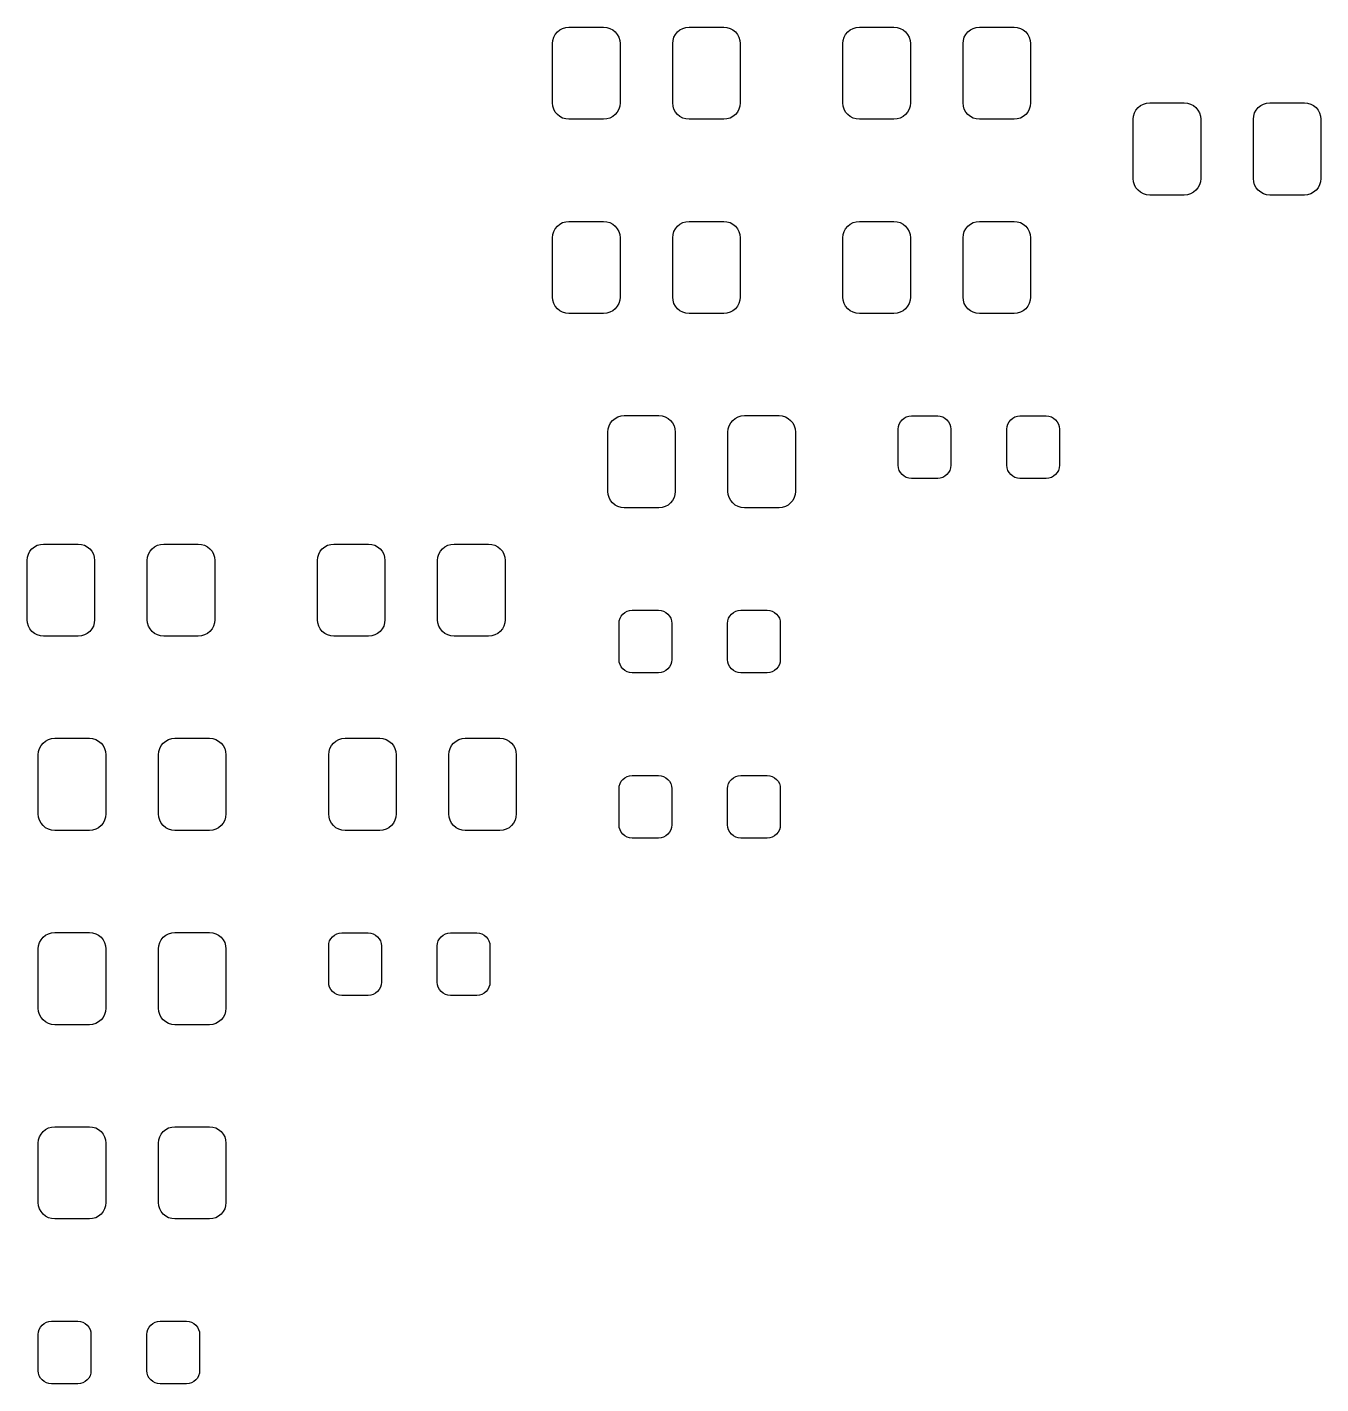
# Model space of a CAD drawing. Extents: x 30 to 486, y -172 to -28.
# Drawn here: x 466.81 to 486.46, y -123.91 to -103.3 of the extents above; entities that cross this region are included whole.
import ezdxf

# ---------------------------------------------------------------- set-up
doc = ezdxf.new("R2010")
doc.units = 0
doc.layers.add('BLACK', color=7, linetype='CONTINUOUS')

msp = doc.modelspace()

# ---------------------------------------------------------------- linework, layer by layer
at = {"layer": 'BLACK', "linetype": 'CONTINUOUS'}
for p, q in [((474.812, -103.454), (474.835, -103.411)), ((474.835, -103.411), (474.866, -103.373)), ((474.866, -103.373), (474.904, -103.342)), ((474.904, -103.342), (474.947, -103.319)), ((474.947, -103.319), (474.994, -103.305)), ((474.994, -103.305), (475.043, -103.3)), ((475.043, -103.3), (475.568, -103.3)), ((475.568, -103.3), (475.617, -103.305)), ((475.617, -103.305), (475.664, -103.319)), ((475.664, -103.319), (475.707, -103.342)), ((475.707, -103.342), (475.745, -103.373)), ((475.745, -103.373), (475.776, -103.411)), ((475.776, -103.411), (475.799, -103.454)), ((476.637, -103.454), (476.66, -103.411)), ((476.66, -103.411), (476.691, -103.373)), ((476.691, -103.373), (476.729, -103.342)), ((476.729, -103.342), (476.772, -103.319)), ((476.772, -103.319), (476.819, -103.305)), ((476.819, -103.305), (476.868, -103.3)), ((476.868, -103.3), (477.393, -103.3)), ((477.393, -103.3), (477.442, -103.305)), ((477.442, -103.305), (477.489, -103.319)), ((477.489, -103.319), (477.532, -103.342)), ((477.532, -103.342), (477.57, -103.373)), ((477.57, -103.373), (477.601, -103.411)), ((477.601, -103.411), (477.624, -103.454)), ((479.222, -103.454), (479.245, -103.411)), ((479.245, -103.411), (479.276, -103.373)), ((479.276, -103.373), (479.314, -103.342)), ((479.314, -103.342), (479.357, -103.319)), ((479.357, -103.319), (479.404, -103.305)), ((479.404, -103.305), (479.453, -103.3)), ((479.453, -103.3), (479.978, -103.3)), ((479.978, -103.3), (480.027, -103.305)), ((480.027, -103.305), (480.074, -103.319)), ((480.074, -103.319), (480.117, -103.342)), ((480.117, -103.342), (480.155, -103.373)), ((480.155, -103.373), (480.186, -103.411)), ((480.186, -103.411), (480.209, -103.454)), ((481.047, -103.454), (481.07, -103.411)), ((481.07, -103.411), (481.101, -103.373)), ((481.101, -103.373), (481.139, -103.342)), ((481.139, -103.342), (481.182, -103.319)), ((481.182, -103.319), (481.229, -103.305)), ((481.229, -103.305), (481.278, -103.3)), ((481.278, -103.3), (481.803, -103.3)), ((481.803, -103.3), (481.852, -103.305)), ((481.852, -103.305), (481.899, -103.319)), ((481.899, -103.319), (481.942, -103.342)), ((481.942, -103.342), (481.98, -103.373)), ((481.98, -103.373), (482.011, -103.411)), ((482.011, -103.411), (482.034, -103.454)), ((474.793, -103.55), (474.798, -103.501)), ((474.793, -104.45), (474.793, -103.55)), ((474.798, -103.501), (474.812, -103.454)), ((475.799, -103.454), (475.813, -103.501)), ((475.813, -103.501), (475.818, -103.55)), ((475.818, -103.55), (475.818, -104.45)), ((476.618, -103.55), (476.623, -103.501)), ((476.618, -104.45), (476.618, -103.55)), ((476.623, -103.501), (476.637, -103.454)), ((477.624, -103.454), (477.638, -103.501)), ((477.638, -103.501), (477.643, -103.55)), ((477.643, -103.55), (477.643, -104.45)), ((479.203, -103.55), (479.208, -103.501)), ((479.203, -104.45), (479.203, -103.55)), ((479.208, -103.501), (479.222, -103.454)), ((480.209, -103.454), (480.223, -103.501)), ((480.223, -103.501), (480.228, -103.55)), ((480.228, -103.55), (480.228, -104.45)), ((481.028, -103.55), (481.033, -103.501)), ((481.028, -104.45), (481.028, -103.55)), ((481.033, -103.501), (481.047, -103.454)), ((482.034, -103.454), (482.048, -103.501)), ((482.048, -103.501), (482.053, -103.55)), ((482.053, -103.55), (482.053, -104.45)), ((474.798, -104.499), (474.793, -104.45)), ((475.818, -104.45), (475.813, -104.499)), ((476.623, -104.499), (476.618, -104.45)), ((477.643, -104.45), (477.638, -104.499)), ((479.208, -104.499), (479.203, -104.45)), ((480.228, -104.45), (480.223, -104.499)), ((481.033, -104.499), (481.028, -104.45)), ((482.053, -104.45), (482.048, -104.499)), ((483.767, -104.469), (483.814, -104.455)), ((483.814, -104.455), (483.863, -104.45)), ((483.863, -104.45), (484.388, -104.45)), ((484.388, -104.45), (484.437, -104.455)), ((484.437, -104.455), (484.484, -104.469)), ((485.592, -104.469), (485.639, -104.455)), ((485.639, -104.455), (485.688, -104.45)), ((485.688, -104.45), (486.213, -104.45)), ((486.213, -104.45), (486.262, -104.455)), ((486.262, -104.455), (486.309, -104.469)), ((474.812, -104.546), (474.798, -104.499)), ((474.835, -104.589), (474.812, -104.546)), ((474.866, -104.627), (474.835, -104.589)), ((474.904, -104.658), (474.866, -104.627)), ((474.947, -104.681), (474.904, -104.658)), ((475.707, -104.658), (475.664, -104.681)), ((475.745, -104.627), (475.707, -104.658)), ((475.776, -104.589), (475.745, -104.627)), ((475.799, -104.546), (475.776, -104.589)), ((475.813, -104.499), (475.799, -104.546)), ((476.637, -104.546), (476.623, -104.499)), ((476.66, -104.589), (476.637, -104.546)), ((476.691, -104.627), (476.66, -104.589)), ((476.729, -104.658), (476.691, -104.627)), ((476.772, -104.681), (476.729, -104.658)), ((477.532, -104.658), (477.489, -104.681)), ((477.57, -104.627), (477.532, -104.658)), ((477.601, -104.589), (477.57, -104.627)), ((477.624, -104.546), (477.601, -104.589)), ((477.638, -104.499), (477.624, -104.546)), ((479.222, -104.546), (479.208, -104.499)), ((479.245, -104.589), (479.222, -104.546)), ((479.276, -104.627), (479.245, -104.589)), ((479.314, -104.658), (479.276, -104.627)), ((479.357, -104.681), (479.314, -104.658)), ((480.117, -104.658), (480.074, -104.681)), ((480.155, -104.627), (480.117, -104.658)), ((480.186, -104.589), (480.155, -104.627)), ((480.209, -104.546), (480.186, -104.589)), ((480.223, -104.499), (480.209, -104.546)), ((481.047, -104.546), (481.033, -104.499)), ((481.07, -104.589), (481.047, -104.546)), ((481.101, -104.627), (481.07, -104.589)), ((481.139, -104.658), (481.101, -104.627)), ((481.182, -104.681), (481.139, -104.658)), ((481.942, -104.658), (481.899, -104.681)), ((481.98, -104.627), (481.942, -104.658)), ((482.011, -104.589), (481.98, -104.627)), ((482.034, -104.546), (482.011, -104.589)), ((482.048, -104.499), (482.034, -104.546)), ((483.613, -104.7), (483.618, -104.651)), ((483.618, -104.651), (483.632, -104.604)), ((483.632, -104.604), (483.655, -104.561)), ((483.655, -104.561), (483.686, -104.523)), ((483.686, -104.523), (483.724, -104.492)), ((483.724, -104.492), (483.767, -104.469)), ((484.484, -104.469), (484.527, -104.492)), ((484.527, -104.492), (484.565, -104.523)), ((484.565, -104.523), (484.596, -104.561)), ((484.596, -104.561), (484.619, -104.604)), ((484.619, -104.604), (484.633, -104.651)), ((484.633, -104.651), (484.638, -104.7)), ((485.438, -104.7), (485.443, -104.651)), ((485.443, -104.651), (485.457, -104.604)), ((485.457, -104.604), (485.48, -104.561)), ((485.48, -104.561), (485.511, -104.523)), ((485.511, -104.523), (485.549, -104.492)), ((485.549, -104.492), (485.592, -104.469)), ((486.309, -104.469), (486.352, -104.492)), ((486.352, -104.492), (486.39, -104.523)), ((486.39, -104.523), (486.421, -104.561)), ((486.421, -104.561), (486.444, -104.604)), ((486.444, -104.604), (486.458, -104.651)), ((486.458, -104.651), (486.463, -104.7)), ((474.994, -104.695), (474.947, -104.681)), ((475.043, -104.7), (474.994, -104.695)), ((475.568, -104.7), (475.043, -104.7)), ((475.617, -104.695), (475.568, -104.7)), ((475.664, -104.681), (475.617, -104.695)), ((476.819, -104.695), (476.772, -104.681)), ((476.868, -104.7), (476.819, -104.695)), ((477.393, -104.7), (476.868, -104.7)), ((477.442, -104.695), (477.393, -104.7)), ((477.489, -104.681), (477.442, -104.695)), ((479.404, -104.695), (479.357, -104.681)), ((479.453, -104.7), (479.404, -104.695)), ((479.978, -104.7), (479.453, -104.7)), ((480.027, -104.695), (479.978, -104.7)), ((480.074, -104.681), (480.027, -104.695)), ((481.229, -104.695), (481.182, -104.681)), ((481.278, -104.7), (481.229, -104.695)), ((481.803, -104.7), (481.278, -104.7)), ((481.852, -104.695), (481.803, -104.7)), ((481.899, -104.681), (481.852, -104.695)), ((483.613, -105.6), (483.613, -104.7)), ((484.638, -104.7), (484.638, -105.6)), ((485.438, -105.6), (485.438, -104.7)), ((486.463, -104.7), (486.463, -105.6)), ((483.618, -105.649), (483.613, -105.6)), ((483.632, -105.696), (483.618, -105.649)), ((483.655, -105.739), (483.632, -105.696)), ((484.619, -105.696), (484.596, -105.739)), ((484.633, -105.649), (484.619, -105.696)), ((484.638, -105.6), (484.633, -105.649)), ((485.443, -105.649), (485.438, -105.6)), ((485.457, -105.696), (485.443, -105.649)), ((485.48, -105.739), (485.457, -105.696)), ((486.444, -105.696), (486.421, -105.739)), ((486.458, -105.649), (486.444, -105.696)), ((486.463, -105.6), (486.458, -105.649)), ((483.686, -105.777), (483.655, -105.739)), ((483.724, -105.808), (483.686, -105.777)), ((483.767, -105.831), (483.724, -105.808)), ((483.814, -105.845), (483.767, -105.831)), ((483.863, -105.85), (483.814, -105.845)), ((484.388, -105.85), (483.863, -105.85)), ((484.437, -105.845), (484.388, -105.85)), ((484.484, -105.831), (484.437, -105.845)), ((484.527, -105.808), (484.484, -105.831)), ((484.565, -105.777), (484.527, -105.808)), ((484.596, -105.739), (484.565, -105.777)), ((485.511, -105.777), (485.48, -105.739)), ((485.549, -105.808), (485.511, -105.777)), ((485.592, -105.831), (485.549, -105.808)), ((485.639, -105.845), (485.592, -105.831)), ((485.688, -105.85), (485.639, -105.845)), ((486.213, -105.85), (485.688, -105.85)), ((486.262, -105.845), (486.213, -105.85)), ((486.309, -105.831), (486.262, -105.845)), ((486.352, -105.808), (486.309, -105.831)), ((486.39, -105.777), (486.352, -105.808)), ((486.421, -105.739), (486.39, -105.777)), ((474.866, -106.323), (474.904, -106.292)), ((474.904, -106.292), (474.947, -106.269)), ((474.947, -106.269), (474.994, -106.255)), ((474.994, -106.255), (475.043, -106.25)), ((475.043, -106.25), (475.568, -106.25)), ((475.568, -106.25), (475.617, -106.255)), ((475.617, -106.255), (475.664, -106.269)), ((475.664, -106.269), (475.707, -106.292)), ((475.707, -106.292), (475.745, -106.323)), ((476.691, -106.323), (476.729, -106.292)), ((476.729, -106.292), (476.772, -106.269)), ((476.772, -106.269), (476.819, -106.255)), ((476.819, -106.255), (476.868, -106.25)), ((476.868, -106.25), (477.393, -106.25)), ((477.393, -106.25), (477.442, -106.255)), ((477.442, -106.255), (477.489, -106.269)), ((477.489, -106.269), (477.532, -106.292)), ((477.532, -106.292), (477.57, -106.323)), ((479.276, -106.323), (479.314, -106.292)), ((479.314, -106.292), (479.357, -106.269)), ((479.357, -106.269), (479.404, -106.255)), ((479.404, -106.255), (479.453, -106.25)), ((479.453, -106.25), (479.978, -106.25)), ((479.978, -106.25), (480.027, -106.255)), ((480.027, -106.255), (480.074, -106.269)), ((480.074, -106.269), (480.117, -106.292)), ((480.117, -106.292), (480.155, -106.323)), ((481.101, -106.323), (481.139, -106.292)), ((481.139, -106.292), (481.182, -106.269)), ((481.182, -106.269), (481.229, -106.255)), ((481.229, -106.255), (481.278, -106.25)), ((481.278, -106.25), (481.803, -106.25)), ((481.803, -106.25), (481.852, -106.255)), ((481.852, -106.255), (481.899, -106.269)), ((481.899, -106.269), (481.942, -106.292)), ((481.942, -106.292), (481.98, -106.323)), ((474.793, -106.5), (474.798, -106.451)), ((474.793, -107.4), (474.793, -106.5)), ((474.798, -106.451), (474.812, -106.404)), ((474.812, -106.404), (474.835, -106.361)), ((474.835, -106.361), (474.866, -106.323)), ((475.745, -106.323), (475.776, -106.361)), ((475.776, -106.361), (475.799, -106.404)), ((475.799, -106.404), (475.813, -106.451)), ((475.813, -106.451), (475.818, -106.5)), ((475.818, -106.5), (475.818, -107.4)), ((476.618, -106.5), (476.623, -106.451)), ((476.618, -107.4), (476.618, -106.5)), ((476.623, -106.451), (476.637, -106.404)), ((476.637, -106.404), (476.66, -106.361)), ((476.66, -106.361), (476.691, -106.323)), ((477.57, -106.323), (477.601, -106.361)), ((477.601, -106.361), (477.624, -106.404)), ((477.624, -106.404), (477.638, -106.451)), ((477.638, -106.451), (477.643, -106.5)), ((477.643, -106.5), (477.643, -107.4)), ((479.203, -106.5), (479.208, -106.451)), ((479.203, -107.4), (479.203, -106.5)), ((479.208, -106.451), (479.222, -106.404)), ((479.222, -106.404), (479.245, -106.361)), ((479.245, -106.361), (479.276, -106.323)), ((480.155, -106.323), (480.186, -106.361)), ((480.186, -106.361), (480.209, -106.404)), ((480.209, -106.404), (480.223, -106.451)), ((480.223, -106.451), (480.228, -106.5)), ((480.228, -106.5), (480.228, -107.4)), ((481.028, -106.5), (481.033, -106.451)), ((481.028, -107.4), (481.028, -106.5)), ((481.033, -106.451), (481.047, -106.404)), ((481.047, -106.404), (481.07, -106.361)), ((481.07, -106.361), (481.101, -106.323)), ((481.98, -106.323), (482.011, -106.361)), ((482.011, -106.361), (482.034, -106.404)), ((482.034, -106.404), (482.048, -106.451)), ((482.048, -106.451), (482.053, -106.5)), ((482.053, -106.5), (482.053, -107.4)), ((474.798, -107.449), (474.793, -107.4)), ((474.812, -107.496), (474.798, -107.449)), ((474.835, -107.539), (474.812, -107.496)), ((474.866, -107.577), (474.835, -107.539)), ((475.776, -107.539), (475.745, -107.577)), ((475.799, -107.496), (475.776, -107.539)), ((475.813, -107.449), (475.799, -107.496)), ((475.818, -107.4), (475.813, -107.449)), ((476.623, -107.449), (476.618, -107.4)), ((476.637, -107.496), (476.623, -107.449)), ((476.66, -107.539), (476.637, -107.496)), ((476.691, -107.577), (476.66, -107.539)), ((477.601, -107.539), (477.57, -107.577)), ((477.624, -107.496), (477.601, -107.539)), ((477.638, -107.449), (477.624, -107.496)), ((477.643, -107.4), (477.638, -107.449)), ((479.208, -107.449), (479.203, -107.4)), ((479.222, -107.496), (479.208, -107.449)), ((479.245, -107.539), (479.222, -107.496)), ((479.276, -107.577), (479.245, -107.539)), ((480.186, -107.539), (480.155, -107.577)), ((480.209, -107.496), (480.186, -107.539)), ((480.223, -107.449), (480.209, -107.496)), ((480.228, -107.4), (480.223, -107.449)), ((481.033, -107.449), (481.028, -107.4)), ((481.047, -107.496), (481.033, -107.449)), ((481.07, -107.539), (481.047, -107.496)), ((481.101, -107.577), (481.07, -107.539)), ((482.011, -107.539), (481.98, -107.577)), ((482.034, -107.496), (482.011, -107.539)), ((482.048, -107.449), (482.034, -107.496)), ((482.053, -107.4), (482.048, -107.449)), ((474.904, -107.608), (474.866, -107.577)), ((474.947, -107.631), (474.904, -107.608)), ((474.994, -107.645), (474.947, -107.631)), ((475.043, -107.65), (474.994, -107.645)), ((475.568, -107.65), (475.043, -107.65)), ((475.617, -107.645), (475.568, -107.65)), ((475.664, -107.631), (475.617, -107.645)), ((475.707, -107.608), (475.664, -107.631)), ((475.745, -107.577), (475.707, -107.608)), ((476.729, -107.608), (476.691, -107.577)), ((476.772, -107.631), (476.729, -107.608)), ((476.819, -107.645), (476.772, -107.631)), ((476.868, -107.65), (476.819, -107.645)), ((477.393, -107.65), (476.868, -107.65)), ((477.442, -107.645), (477.393, -107.65)), ((477.489, -107.631), (477.442, -107.645)), ((477.532, -107.608), (477.489, -107.631)), ((477.57, -107.577), (477.532, -107.608)), ((479.314, -107.608), (479.276, -107.577)), ((479.357, -107.631), (479.314, -107.608)), ((479.404, -107.645), (479.357, -107.631)), ((479.453, -107.65), (479.404, -107.645)), ((479.978, -107.65), (479.453, -107.65)), ((480.027, -107.645), (479.978, -107.65)), ((480.074, -107.631), (480.027, -107.645)), ((480.117, -107.608), (480.074, -107.631)), ((480.155, -107.577), (480.117, -107.608)), ((481.139, -107.608), (481.101, -107.577)), ((481.182, -107.631), (481.139, -107.608)), ((481.229, -107.645), (481.182, -107.631)), ((481.278, -107.65), (481.229, -107.645)), ((481.803, -107.65), (481.278, -107.65)), ((481.852, -107.645), (481.803, -107.65)), ((481.899, -107.631), (481.852, -107.645)), ((481.942, -107.608), (481.899, -107.631)), ((481.98, -107.577), (481.942, -107.608)), ((475.787, -109.219), (475.834, -109.205)), ((475.834, -109.205), (475.883, -109.2)), ((475.883, -109.2), (476.408, -109.2)), ((476.408, -109.2), (476.457, -109.205)), ((476.457, -109.205), (476.504, -109.219)), ((477.612, -109.219), (477.659, -109.205)), ((477.659, -109.205), (477.708, -109.2)), ((477.708, -109.2), (478.233, -109.2)), ((478.233, -109.2), (478.282, -109.205)), ((478.282, -109.205), (478.329, -109.219)), ((480.204, -109.209), (480.243, -109.205)), ((480.243, -109.205), (480.643, -109.205)), ((480.643, -109.205), (480.682, -109.209)), ((481.854, -109.209), (481.893, -109.205)), ((481.893, -109.205), (482.293, -109.205)), ((482.293, -109.205), (482.332, -109.209)), ((475.633, -109.45), (475.638, -109.401)), ((475.638, -109.401), (475.652, -109.354)), ((475.652, -109.354), (475.675, -109.311)), ((475.675, -109.311), (475.706, -109.273)), ((475.706, -109.273), (475.744, -109.242)), ((475.744, -109.242), (475.787, -109.219)), ((476.504, -109.219), (476.547, -109.242)), ((476.547, -109.242), (476.585, -109.273)), ((476.585, -109.273), (476.616, -109.311)), ((476.616, -109.311), (476.639, -109.354)), ((476.639, -109.354), (476.653, -109.401)), ((476.653, -109.401), (476.658, -109.45)), ((477.458, -109.45), (477.463, -109.401)), ((477.463, -109.401), (477.477, -109.354)), ((477.477, -109.354), (477.5, -109.311)), ((477.5, -109.311), (477.531, -109.273)), ((477.531, -109.273), (477.569, -109.242)), ((477.569, -109.242), (477.612, -109.219)), ((478.329, -109.219), (478.372, -109.242)), ((478.372, -109.242), (478.41, -109.273)), ((478.41, -109.273), (478.441, -109.311)), ((478.441, -109.311), (478.464, -109.354)), ((478.464, -109.354), (478.478, -109.401)), ((478.478, -109.401), (478.483, -109.45)), ((480.043, -109.405), (480.047, -109.366)), ((480.043, -109.955), (480.043, -109.405)), ((480.047, -109.366), (480.058, -109.328)), ((480.058, -109.328), (480.077, -109.294)), ((480.077, -109.294), (480.102, -109.264)), ((480.102, -109.264), (480.132, -109.239)), ((480.132, -109.239), (480.166, -109.22)), ((480.166, -109.22), (480.204, -109.209)), ((480.682, -109.209), (480.72, -109.22)), ((480.72, -109.22), (480.754, -109.239)), ((480.754, -109.239), (480.784, -109.264)), ((480.784, -109.264), (480.809, -109.294)), ((480.809, -109.294), (480.828, -109.328)), ((480.828, -109.328), (480.839, -109.366)), ((480.839, -109.366), (480.843, -109.405)), ((480.843, -109.405), (480.843, -109.955)), ((481.693, -109.405), (481.697, -109.366)), ((481.693, -109.955), (481.693, -109.405)), ((481.697, -109.366), (481.708, -109.328)), ((481.708, -109.328), (481.727, -109.294)), ((481.727, -109.294), (481.752, -109.264)), ((481.752, -109.264), (481.782, -109.239)), ((481.782, -109.239), (481.816, -109.22)), ((481.816, -109.22), (481.854, -109.209)), ((482.332, -109.209), (482.37, -109.22)), ((482.37, -109.22), (482.404, -109.239)), ((482.404, -109.239), (482.434, -109.264)), ((482.434, -109.264), (482.459, -109.294)), ((482.459, -109.294), (482.478, -109.328)), ((482.478, -109.328), (482.489, -109.366)), ((482.489, -109.366), (482.493, -109.405)), ((482.493, -109.405), (482.493, -109.955)), ((475.633, -110.35), (475.633, -109.45)), ((476.658, -109.45), (476.658, -110.35)), ((477.458, -110.35), (477.458, -109.45)), ((478.483, -109.45), (478.483, -110.35)), ((480.047, -109.994), (480.043, -109.955)), ((480.058, -110.032), (480.047, -109.994)), ((480.839, -109.994), (480.828, -110.032)), ((480.843, -109.955), (480.839, -109.994)), ((481.697, -109.994), (481.693, -109.955)), ((481.708, -110.032), (481.697, -109.994)), ((482.489, -109.994), (482.478, -110.032)), ((482.493, -109.955), (482.489, -109.994)), ((480.077, -110.066), (480.058, -110.032)), ((480.102, -110.096), (480.077, -110.066)), ((480.132, -110.121), (480.102, -110.096)), ((480.166, -110.14), (480.132, -110.121)), ((480.204, -110.151), (480.166, -110.14)), ((480.243, -110.155), (480.204, -110.151)), ((480.643, -110.155), (480.243, -110.155)), ((480.682, -110.151), (480.643, -110.155)), ((480.72, -110.14), (480.682, -110.151)), ((480.754, -110.121), (480.72, -110.14)), ((480.784, -110.096), (480.754, -110.121)), ((480.809, -110.066), (480.784, -110.096)), ((480.828, -110.032), (480.809, -110.066)), ((481.727, -110.066), (481.708, -110.032)), ((481.752, -110.096), (481.727, -110.066)), ((481.782, -110.121), (481.752, -110.096)), ((481.816, -110.14), (481.782, -110.121)), ((481.854, -110.151), (481.816, -110.14)), ((481.893, -110.155), (481.854, -110.151)), ((482.293, -110.155), (481.893, -110.155)), ((482.332, -110.151), (482.293, -110.155)), ((482.37, -110.14), (482.332, -110.151)), ((482.404, -110.121), (482.37, -110.14)), ((482.434, -110.096), (482.404, -110.121)), ((482.459, -110.066), (482.434, -110.096)), ((482.478, -110.032), (482.459, -110.066)), ((475.638, -110.399), (475.633, -110.35)), ((475.652, -110.446), (475.638, -110.399)), ((476.653, -110.399), (476.639, -110.446)), ((476.658, -110.35), (476.653, -110.399)), ((477.463, -110.399), (477.458, -110.35)), ((477.477, -110.446), (477.463, -110.399)), ((478.478, -110.399), (478.464, -110.446)), ((478.483, -110.35), (478.478, -110.399)), ((475.675, -110.489), (475.652, -110.446)), ((475.706, -110.527), (475.675, -110.489)), ((475.744, -110.558), (475.706, -110.527)), ((475.787, -110.581), (475.744, -110.558)), ((475.834, -110.595), (475.787, -110.581)), ((475.883, -110.6), (475.834, -110.595)), ((476.408, -110.6), (475.883, -110.6)), ((476.457, -110.595), (476.408, -110.6)), ((476.504, -110.581), (476.457, -110.595)), ((476.547, -110.558), (476.504, -110.581)), ((476.585, -110.527), (476.547, -110.558)), ((476.616, -110.489), (476.585, -110.527)), ((476.639, -110.446), (476.616, -110.489)), ((477.5, -110.489), (477.477, -110.446)), ((477.531, -110.527), (477.5, -110.489)), ((477.569, -110.558), (477.531, -110.527)), ((477.612, -110.581), (477.569, -110.558)), ((477.659, -110.595), (477.612, -110.581)), ((477.708, -110.6), (477.659, -110.595)), ((478.233, -110.6), (477.708, -110.6)), ((478.282, -110.595), (478.233, -110.6)), ((478.329, -110.581), (478.282, -110.595)), ((478.372, -110.558), (478.329, -110.581)), ((478.41, -110.527), (478.372, -110.558)), ((478.441, -110.489), (478.41, -110.527)), ((478.464, -110.446), (478.441, -110.489)), ((466.832, -111.304), (466.855, -111.261)), ((466.855, -111.261), (466.886, -111.223)), ((466.886, -111.223), (466.924, -111.192)), ((466.924, -111.192), (466.967, -111.169)), ((466.967, -111.169), (467.014, -111.155)), ((467.014, -111.155), (467.063, -111.15)), ((467.063, -111.15), (467.588, -111.15)), ((467.588, -111.15), (467.637, -111.155)), ((467.637, -111.155), (467.684, -111.169)), ((467.684, -111.169), (467.727, -111.192)), ((467.727, -111.192), (467.765, -111.223)), ((467.765, -111.223), (467.796, -111.261)), ((467.796, -111.261), (467.819, -111.304)), ((468.657, -111.304), (468.68, -111.261)), ((468.68, -111.261), (468.711, -111.223)), ((468.711, -111.223), (468.749, -111.192)), ((468.749, -111.192), (468.792, -111.169)), ((468.792, -111.169), (468.839, -111.155)), ((468.839, -111.155), (468.888, -111.15)), ((468.888, -111.15), (469.413, -111.15)), ((469.413, -111.15), (469.462, -111.155)), ((469.462, -111.155), (469.509, -111.169)), ((469.509, -111.169), (469.552, -111.192)), ((469.552, -111.192), (469.59, -111.223)), ((469.59, -111.223), (469.621, -111.261)), ((469.621, -111.261), (469.644, -111.304)), ((471.242, -111.304), (471.265, -111.261)), ((471.265, -111.261), (471.296, -111.223)), ((471.296, -111.223), (471.334, -111.192)), ((471.334, -111.192), (471.377, -111.169)), ((471.377, -111.169), (471.424, -111.155)), ((471.424, -111.155), (471.473, -111.15)), ((471.473, -111.15), (471.998, -111.15)), ((471.998, -111.15), (472.047, -111.155)), ((472.047, -111.155), (472.094, -111.169)), ((472.094, -111.169), (472.137, -111.192)), ((472.137, -111.192), (472.175, -111.223)), ((472.175, -111.223), (472.206, -111.261)), ((472.206, -111.261), (472.229, -111.304)), ((473.067, -111.304), (473.09, -111.261)), ((473.09, -111.261), (473.121, -111.223)), ((473.121, -111.223), (473.159, -111.192)), ((473.159, -111.192), (473.202, -111.169)), ((473.202, -111.169), (473.249, -111.155)), ((473.249, -111.155), (473.298, -111.15)), ((473.298, -111.15), (473.823, -111.15)), ((473.823, -111.15), (473.872, -111.155)), ((473.872, -111.155), (473.919, -111.169)), ((473.919, -111.169), (473.962, -111.192)), ((473.962, -111.192), (474, -111.223)), ((474, -111.223), (474.031, -111.261)), ((474.031, -111.261), (474.054, -111.304)), ((466.813, -111.4), (466.818, -111.351)), ((466.813, -112.3), (466.813, -111.4)), ((466.818, -111.351), (466.832, -111.304)), ((467.819, -111.304), (467.833, -111.351)), ((467.833, -111.351), (467.838, -111.4)), ((467.838, -111.4), (467.838, -112.3)), ((468.638, -111.4), (468.643, -111.351)), ((468.638, -112.3), (468.638, -111.4)), ((468.643, -111.351), (468.657, -111.304)), ((469.644, -111.304), (469.658, -111.351)), ((469.658, -111.351), (469.663, -111.4)), ((469.663, -111.4), (469.663, -112.3)), ((471.223, -111.4), (471.228, -111.351)), ((471.223, -112.3), (471.223, -111.4)), ((471.228, -111.351), (471.242, -111.304)), ((472.229, -111.304), (472.243, -111.351)), ((472.243, -111.351), (472.248, -111.4)), ((472.248, -111.4), (472.248, -112.3)), ((473.048, -111.4), (473.053, -111.351)), ((473.048, -112.3), (473.048, -111.4)), ((473.053, -111.351), (473.067, -111.304)), ((474.054, -111.304), (474.068, -111.351)), ((474.068, -111.351), (474.073, -111.4)), ((474.073, -111.4), (474.073, -112.3)), ((475.807, -112.316), (475.818, -112.278)), ((475.818, -112.278), (475.837, -112.244)), ((475.837, -112.244), (475.862, -112.214)), ((475.862, -112.214), (475.892, -112.189)), ((475.892, -112.189), (475.926, -112.17)), ((475.926, -112.17), (475.964, -112.159)), ((475.964, -112.159), (476.003, -112.155)), ((476.003, -112.155), (476.403, -112.155)), ((476.403, -112.155), (476.442, -112.159)), ((476.442, -112.159), (476.48, -112.17)), ((476.48, -112.17), (476.514, -112.189)), ((476.514, -112.189), (476.544, -112.214)), ((476.544, -112.214), (476.569, -112.244)), ((476.569, -112.244), (476.588, -112.278)), ((476.588, -112.278), (476.599, -112.316)), ((477.457, -112.316), (477.468, -112.278)), ((477.468, -112.278), (477.487, -112.244)), ((477.487, -112.244), (477.512, -112.214)), ((477.512, -112.214), (477.542, -112.189)), ((477.542, -112.189), (477.576, -112.17)), ((477.576, -112.17), (477.614, -112.159)), ((477.614, -112.159), (477.653, -112.155)), ((477.653, -112.155), (478.053, -112.155)), ((478.053, -112.155), (478.092, -112.159)), ((478.092, -112.159), (478.13, -112.17)), ((478.13, -112.17), (478.164, -112.189)), ((478.164, -112.189), (478.194, -112.214)), ((478.194, -112.214), (478.219, -112.244)), ((478.219, -112.244), (478.238, -112.278)), ((478.238, -112.278), (478.249, -112.316)), ((466.818, -112.349), (466.813, -112.3)), ((466.832, -112.396), (466.818, -112.349)), ((466.855, -112.439), (466.832, -112.396)), ((466.886, -112.477), (466.855, -112.439)), ((466.924, -112.508), (466.886, -112.477)), ((467.765, -112.477), (467.727, -112.508)), ((467.796, -112.439), (467.765, -112.477)), ((467.819, -112.396), (467.796, -112.439)), ((467.833, -112.349), (467.819, -112.396)), ((467.838, -112.3), (467.833, -112.349)), ((468.643, -112.349), (468.638, -112.3)), ((468.657, -112.396), (468.643, -112.349)), ((468.68, -112.439), (468.657, -112.396)), ((468.711, -112.477), (468.68, -112.439)), ((468.749, -112.508), (468.711, -112.477)), ((469.59, -112.477), (469.552, -112.508)), ((469.621, -112.439), (469.59, -112.477)), ((469.644, -112.396), (469.621, -112.439)), ((469.658, -112.349), (469.644, -112.396)), ((469.663, -112.3), (469.658, -112.349)), ((471.228, -112.349), (471.223, -112.3)), ((471.242, -112.396), (471.228, -112.349)), ((471.265, -112.439), (471.242, -112.396)), ((471.296, -112.477), (471.265, -112.439)), ((471.334, -112.508), (471.296, -112.477)), ((472.175, -112.477), (472.137, -112.508)), ((472.206, -112.439), (472.175, -112.477)), ((472.229, -112.396), (472.206, -112.439)), ((472.243, -112.349), (472.229, -112.396)), ((472.248, -112.3), (472.243, -112.349)), ((473.053, -112.349), (473.048, -112.3)), ((473.067, -112.396), (473.053, -112.349)), ((473.09, -112.439), (473.067, -112.396)), ((473.121, -112.477), (473.09, -112.439)), ((473.159, -112.508), (473.121, -112.477)), ((474, -112.477), (473.962, -112.508)), ((474.031, -112.439), (474, -112.477)), ((474.054, -112.396), (474.031, -112.439)), ((474.068, -112.349), (474.054, -112.396)), ((474.073, -112.3), (474.068, -112.349)), ((475.803, -112.355), (475.807, -112.316)), ((475.803, -112.905), (475.803, -112.355)), ((476.599, -112.316), (476.603, -112.355)), ((476.603, -112.355), (476.603, -112.905)), ((477.453, -112.355), (477.457, -112.316)), ((477.453, -112.905), (477.453, -112.355)), ((478.249, -112.316), (478.253, -112.355)), ((478.253, -112.355), (478.253, -112.905)), ((466.967, -112.531), (466.924, -112.508)), ((467.014, -112.545), (466.967, -112.531)), ((467.063, -112.55), (467.014, -112.545)), ((467.588, -112.55), (467.063, -112.55)), ((467.637, -112.545), (467.588, -112.55)), ((467.684, -112.531), (467.637, -112.545)), ((467.727, -112.508), (467.684, -112.531)), ((468.792, -112.531), (468.749, -112.508)), ((468.839, -112.545), (468.792, -112.531)), ((468.888, -112.55), (468.839, -112.545)), ((469.413, -112.55), (468.888, -112.55)), ((469.462, -112.545), (469.413, -112.55)), ((469.509, -112.531), (469.462, -112.545)), ((469.552, -112.508), (469.509, -112.531)), ((471.377, -112.531), (471.334, -112.508)), ((471.424, -112.545), (471.377, -112.531)), ((471.473, -112.55), (471.424, -112.545)), ((471.998, -112.55), (471.473, -112.55)), ((472.047, -112.545), (471.998, -112.55)), ((472.094, -112.531), (472.047, -112.545)), ((472.137, -112.508), (472.094, -112.531)), ((473.202, -112.531), (473.159, -112.508)), ((473.249, -112.545), (473.202, -112.531)), ((473.298, -112.55), (473.249, -112.545)), ((473.823, -112.55), (473.298, -112.55)), ((473.872, -112.545), (473.823, -112.55)), ((473.919, -112.531), (473.872, -112.545)), ((473.962, -112.508), (473.919, -112.531)), ((475.807, -112.944), (475.803, -112.905)), ((476.603, -112.905), (476.599, -112.944)), ((477.457, -112.944), (477.453, -112.905)), ((478.253, -112.905), (478.249, -112.944)), ((475.818, -112.982), (475.807, -112.944)), ((475.837, -113.016), (475.818, -112.982)), ((475.862, -113.046), (475.837, -113.016)), ((475.892, -113.071), (475.862, -113.046)), ((475.926, -113.09), (475.892, -113.071)), ((475.964, -113.101), (475.926, -113.09)), ((476.003, -113.105), (475.964, -113.101)), ((476.403, -113.105), (476.003, -113.105)), ((476.442, -113.101), (476.403, -113.105)), ((476.48, -113.09), (476.442, -113.101)), ((476.514, -113.071), (476.48, -113.09)), ((476.544, -113.046), (476.514, -113.071)), ((476.569, -113.016), (476.544, -113.046)), ((476.588, -112.982), (476.569, -113.016)), ((476.599, -112.944), (476.588, -112.982)), ((477.468, -112.982), (477.457, -112.944)), ((477.487, -113.016), (477.468, -112.982)), ((477.512, -113.046), (477.487, -113.016)), ((477.542, -113.071), (477.512, -113.046)), ((477.576, -113.09), (477.542, -113.071)), ((477.614, -113.101), (477.576, -113.09)), ((477.653, -113.105), (477.614, -113.101)), ((478.053, -113.105), (477.653, -113.105)), ((478.092, -113.101), (478.053, -113.105)), ((478.13, -113.09), (478.092, -113.101)), ((478.164, -113.071), (478.13, -113.09)), ((478.194, -113.046), (478.164, -113.071)), ((478.219, -113.016), (478.194, -113.046)), ((478.238, -112.982), (478.219, -113.016)), ((478.249, -112.944), (478.238, -112.982)), ((467.056, -114.173), (467.094, -114.142)), ((467.094, -114.142), (467.137, -114.119)), ((467.137, -114.119), (467.184, -114.105)), ((467.184, -114.105), (467.233, -114.1)), ((467.233, -114.1), (467.758, -114.1)), ((467.758, -114.1), (467.807, -114.105)), ((467.807, -114.105), (467.854, -114.119)), ((467.854, -114.119), (467.897, -114.142)), ((467.897, -114.142), (467.935, -114.173)), ((468.881, -114.173), (468.919, -114.142)), ((468.919, -114.142), (468.962, -114.119)), ((468.962, -114.119), (469.009, -114.105)), ((469.009, -114.105), (469.058, -114.1)), ((469.058, -114.1), (469.583, -114.1)), ((469.583, -114.1), (469.632, -114.105)), ((469.632, -114.105), (469.679, -114.119)), ((469.679, -114.119), (469.722, -114.142)), ((469.722, -114.142), (469.76, -114.173)), ((471.466, -114.173), (471.504, -114.142)), ((471.504, -114.142), (471.547, -114.119)), ((471.547, -114.119), (471.594, -114.105)), ((471.594, -114.105), (471.643, -114.1)), ((471.643, -114.1), (472.168, -114.1)), ((472.168, -114.1), (472.217, -114.105)), ((472.217, -114.105), (472.264, -114.119)), ((472.264, -114.119), (472.307, -114.142)), ((472.307, -114.142), (472.345, -114.173)), ((473.291, -114.173), (473.329, -114.142)), ((473.329, -114.142), (473.372, -114.119)), ((473.372, -114.119), (473.419, -114.105)), ((473.419, -114.105), (473.468, -114.1)), ((473.468, -114.1), (473.993, -114.1)), ((473.993, -114.1), (474.042, -114.105)), ((474.042, -114.105), (474.089, -114.119)), ((474.089, -114.119), (474.132, -114.142)), ((474.132, -114.142), (474.17, -114.173)), ((466.983, -114.35), (466.988, -114.301)), ((466.983, -115.25), (466.983, -114.35)), ((466.988, -114.301), (467.002, -114.254)), ((467.002, -114.254), (467.025, -114.211)), ((467.025, -114.211), (467.056, -114.173)), ((467.935, -114.173), (467.966, -114.211)), ((467.966, -114.211), (467.989, -114.254)), ((467.989, -114.254), (468.003, -114.301)), ((468.003, -114.301), (468.008, -114.35)), ((468.008, -114.35), (468.008, -115.25)), ((468.808, -114.35), (468.813, -114.301)), ((468.808, -115.25), (468.808, -114.35)), ((468.813, -114.301), (468.827, -114.254)), ((468.827, -114.254), (468.85, -114.211)), ((468.85, -114.211), (468.881, -114.173)), ((469.76, -114.173), (469.791, -114.211)), ((469.791, -114.211), (469.814, -114.254)), ((469.814, -114.254), (469.828, -114.301)), ((469.828, -114.301), (469.833, -114.35)), ((469.833, -114.35), (469.833, -115.25)), ((471.393, -114.35), (471.398, -114.301)), ((471.393, -115.25), (471.393, -114.35)), ((471.398, -114.301), (471.412, -114.254)), ((471.412, -114.254), (471.435, -114.211)), ((471.435, -114.211), (471.466, -114.173)), ((472.345, -114.173), (472.376, -114.211)), ((472.376, -114.211), (472.399, -114.254)), ((472.399, -114.254), (472.413, -114.301)), ((472.413, -114.301), (472.418, -114.35)), ((472.418, -114.35), (472.418, -115.25)), ((473.218, -114.35), (473.223, -114.301)), ((473.218, -115.25), (473.218, -114.35)), ((473.223, -114.301), (473.237, -114.254)), ((473.237, -114.254), (473.26, -114.211)), ((473.26, -114.211), (473.291, -114.173)), ((474.17, -114.173), (474.201, -114.211)), ((474.201, -114.211), (474.224, -114.254)), ((474.224, -114.254), (474.238, -114.301)), ((474.238, -114.301), (474.243, -114.35)), ((474.243, -114.35), (474.243, -115.25)), ((475.818, -114.788), (475.837, -114.754)), ((475.837, -114.754), (475.862, -114.724)), ((475.862, -114.724), (475.892, -114.699)), ((475.892, -114.699), (475.926, -114.68)), ((475.926, -114.68), (475.964, -114.669)), ((475.964, -114.669), (476.003, -114.665)), ((476.003, -114.665), (476.403, -114.665)), ((476.403, -114.665), (476.442, -114.669)), ((476.442, -114.669), (476.48, -114.68)), ((476.48, -114.68), (476.514, -114.699)), ((476.514, -114.699), (476.544, -114.724)), ((476.544, -114.724), (476.569, -114.754)), ((476.569, -114.754), (476.588, -114.788)), ((477.468, -114.788), (477.487, -114.754)), ((477.487, -114.754), (477.512, -114.724)), ((477.512, -114.724), (477.542, -114.699)), ((477.542, -114.699), (477.576, -114.68)), ((477.576, -114.68), (477.614, -114.669)), ((477.614, -114.669), (477.653, -114.665)), ((477.653, -114.665), (478.053, -114.665)), ((478.053, -114.665), (478.092, -114.669)), ((478.092, -114.669), (478.13, -114.68)), ((478.13, -114.68), (478.164, -114.699)), ((478.164, -114.699), (478.194, -114.724)), ((478.194, -114.724), (478.219, -114.754)), ((478.219, -114.754), (478.238, -114.788)), ((475.803, -114.865), (475.807, -114.826)), ((475.803, -115.415), (475.803, -114.865)), ((475.807, -114.826), (475.818, -114.788)), ((476.588, -114.788), (476.599, -114.826)), ((476.599, -114.826), (476.603, -114.865)), ((476.603, -114.865), (476.603, -115.415)), ((477.453, -114.865), (477.457, -114.826)), ((477.453, -115.415), (477.453, -114.865)), ((477.457, -114.826), (477.468, -114.788)), ((478.238, -114.788), (478.249, -114.826)), ((478.249, -114.826), (478.253, -114.865)), ((478.253, -114.865), (478.253, -115.415)), ((466.988, -115.299), (466.983, -115.25)), ((467.002, -115.346), (466.988, -115.299)), ((467.025, -115.389), (467.002, -115.346)), ((467.989, -115.346), (467.966, -115.389)), ((468.003, -115.299), (467.989, -115.346)), ((468.008, -115.25), (468.003, -115.299)), ((468.813, -115.299), (468.808, -115.25)), ((468.827, -115.346), (468.813, -115.299)), ((468.85, -115.389), (468.827, -115.346)), ((469.814, -115.346), (469.791, -115.389)), ((469.828, -115.299), (469.814, -115.346)), ((469.833, -115.25), (469.828, -115.299)), ((471.398, -115.299), (471.393, -115.25)), ((471.412, -115.346), (471.398, -115.299)), ((471.435, -115.389), (471.412, -115.346)), ((472.399, -115.346), (472.376, -115.389)), ((472.413, -115.299), (472.399, -115.346)), ((472.418, -115.25), (472.413, -115.299)), ((473.223, -115.299), (473.218, -115.25)), ((473.237, -115.346), (473.223, -115.299)), ((473.26, -115.389), (473.237, -115.346)), ((474.224, -115.346), (474.201, -115.389)), ((474.238, -115.299), (474.224, -115.346)), ((474.243, -115.25), (474.238, -115.299)), ((467.056, -115.427), (467.025, -115.389)), ((467.094, -115.458), (467.056, -115.427)), ((467.137, -115.481), (467.094, -115.458)), ((467.184, -115.495), (467.137, -115.481)), ((467.233, -115.5), (467.184, -115.495)), ((467.758, -115.5), (467.233, -115.5)), ((467.807, -115.495), (467.758, -115.5)), ((467.854, -115.481), (467.807, -115.495)), ((467.897, -115.458), (467.854, -115.481)), ((467.935, -115.427), (467.897, -115.458)), ((467.966, -115.389), (467.935, -115.427)), ((468.881, -115.427), (468.85, -115.389)), ((468.919, -115.458), (468.881, -115.427)), ((468.962, -115.481), (468.919, -115.458)), ((469.009, -115.495), (468.962, -115.481)), ((469.058, -115.5), (469.009, -115.495)), ((469.583, -115.5), (469.058, -115.5)), ((469.632, -115.495), (469.583, -115.5)), ((469.679, -115.481), (469.632, -115.495)), ((469.722, -115.458), (469.679, -115.481)), ((469.76, -115.427), (469.722, -115.458)), ((469.791, -115.389), (469.76, -115.427)), ((471.466, -115.427), (471.435, -115.389)), ((471.504, -115.458), (471.466, -115.427)), ((471.547, -115.481), (471.504, -115.458)), ((471.594, -115.495), (471.547, -115.481)), ((471.643, -115.5), (471.594, -115.495)), ((472.168, -115.5), (471.643, -115.5)), ((472.217, -115.495), (472.168, -115.5)), ((472.264, -115.481), (472.217, -115.495)), ((472.307, -115.458), (472.264, -115.481)), ((472.345, -115.427), (472.307, -115.458)), ((472.376, -115.389), (472.345, -115.427)), ((473.291, -115.427), (473.26, -115.389)), ((473.329, -115.458), (473.291, -115.427)), ((473.372, -115.481), (473.329, -115.458)), ((473.419, -115.495), (473.372, -115.481)), ((473.468, -115.5), (473.419, -115.495)), ((473.993, -115.5), (473.468, -115.5)), ((474.042, -115.495), (473.993, -115.5)), ((474.089, -115.481), (474.042, -115.495)), ((474.132, -115.458), (474.089, -115.481)), ((474.17, -115.427), (474.132, -115.458)), ((474.201, -115.389), (474.17, -115.427)), ((475.807, -115.454), (475.803, -115.415)), ((475.818, -115.492), (475.807, -115.454)), ((475.837, -115.526), (475.818, -115.492)), ((475.862, -115.556), (475.837, -115.526)), ((475.892, -115.581), (475.862, -115.556)), ((475.926, -115.6), (475.892, -115.581)), ((476.514, -115.581), (476.48, -115.6)), ((476.544, -115.556), (476.514, -115.581)), ((476.569, -115.526), (476.544, -115.556)), ((476.588, -115.492), (476.569, -115.526)), ((476.599, -115.454), (476.588, -115.492)), ((476.603, -115.415), (476.599, -115.454)), ((477.457, -115.454), (477.453, -115.415)), ((477.468, -115.492), (477.457, -115.454)), ((477.487, -115.526), (477.468, -115.492)), ((477.512, -115.556), (477.487, -115.526)), ((477.542, -115.581), (477.512, -115.556)), ((477.576, -115.6), (477.542, -115.581)), ((478.164, -115.581), (478.13, -115.6)), ((478.194, -115.556), (478.164, -115.581)), ((478.219, -115.526), (478.194, -115.556)), ((478.238, -115.492), (478.219, -115.526)), ((478.249, -115.454), (478.238, -115.492)), ((478.253, -115.415), (478.249, -115.454)), ((475.964, -115.611), (475.926, -115.6)), ((476.003, -115.615), (475.964, -115.611)), ((476.403, -115.615), (476.003, -115.615)), ((476.442, -115.611), (476.403, -115.615)), ((476.48, -115.6), (476.442, -115.611)), ((477.614, -115.611), (477.576, -115.6)), ((477.653, -115.615), (477.614, -115.611)), ((478.053, -115.615), (477.653, -115.615)), ((478.092, -115.611), (478.053, -115.615)), ((478.13, -115.6), (478.092, -115.611)), ((466.988, -117.251), (467.002, -117.204)), ((467.002, -117.204), (467.025, -117.161)), ((467.025, -117.161), (467.056, -117.123)), ((467.056, -117.123), (467.094, -117.092)), ((467.094, -117.092), (467.137, -117.069)), ((467.137, -117.069), (467.184, -117.055)), ((467.184, -117.055), (467.233, -117.05)), ((467.233, -117.05), (467.758, -117.05)), ((467.758, -117.05), (467.807, -117.055)), ((467.807, -117.055), (467.854, -117.069)), ((467.854, -117.069), (467.897, -117.092)), ((467.897, -117.092), (467.935, -117.123)), ((467.935, -117.123), (467.966, -117.161)), ((467.966, -117.161), (467.989, -117.204)), ((467.989, -117.204), (468.003, -117.251)), ((468.813, -117.251), (468.827, -117.204)), ((468.827, -117.204), (468.85, -117.161)), ((468.85, -117.161), (468.881, -117.123)), ((468.881, -117.123), (468.919, -117.092)), ((468.919, -117.092), (468.962, -117.069)), ((468.962, -117.069), (469.009, -117.055)), ((469.009, -117.055), (469.058, -117.05)), ((469.058, -117.05), (469.583, -117.05)), ((469.583, -117.05), (469.632, -117.055)), ((469.632, -117.055), (469.679, -117.069)), ((469.679, -117.069), (469.722, -117.092)), ((469.722, -117.092), (469.76, -117.123)), ((469.76, -117.123), (469.791, -117.161)), ((469.791, -117.161), (469.814, -117.204)), ((469.814, -117.204), (469.828, -117.251)), ((471.393, -117.255), (471.397, -117.216)), ((471.397, -117.216), (471.408, -117.178)), ((471.408, -117.178), (471.427, -117.144)), ((471.427, -117.144), (471.452, -117.114)), ((471.452, -117.114), (471.482, -117.089)), ((471.482, -117.089), (471.516, -117.07)), ((471.516, -117.07), (471.554, -117.059)), ((471.554, -117.059), (471.593, -117.055)), ((471.593, -117.055), (471.993, -117.055)), ((471.993, -117.055), (472.032, -117.059)), ((472.032, -117.059), (472.07, -117.07)), ((472.07, -117.07), (472.104, -117.089)), ((472.104, -117.089), (472.134, -117.114)), ((472.134, -117.114), (472.159, -117.144)), ((472.159, -117.144), (472.178, -117.178)), ((472.178, -117.178), (472.189, -117.216)), ((472.189, -117.216), (472.193, -117.255)), ((473.043, -117.255), (473.047, -117.216)), ((473.047, -117.216), (473.058, -117.178)), ((473.058, -117.178), (473.077, -117.144)), ((473.077, -117.144), (473.102, -117.114)), ((473.102, -117.114), (473.132, -117.089)), ((473.132, -117.089), (473.166, -117.07)), ((473.166, -117.07), (473.204, -117.059)), ((473.204, -117.059), (473.243, -117.055)), ((473.243, -117.055), (473.643, -117.055)), ((473.643, -117.055), (473.682, -117.059)), ((473.682, -117.059), (473.72, -117.07)), ((473.72, -117.07), (473.754, -117.089)), ((473.754, -117.089), (473.784, -117.114)), ((473.784, -117.114), (473.809, -117.144)), ((473.809, -117.144), (473.828, -117.178)), ((473.828, -117.178), (473.839, -117.216)), ((473.839, -117.216), (473.843, -117.255)), ((466.983, -117.3), (466.988, -117.251)), ((466.983, -118.2), (466.983, -117.3)), ((468.003, -117.251), (468.008, -117.3)), ((468.008, -117.3), (468.008, -118.2)), ((468.808, -117.3), (468.813, -117.251)), ((468.808, -118.2), (468.808, -117.3)), ((469.828, -117.251), (469.833, -117.3)), ((469.833, -117.3), (469.833, -118.2)), ((471.393, -117.805), (471.393, -117.255)), ((472.193, -117.255), (472.193, -117.805)), ((473.043, -117.805), (473.043, -117.255)), ((473.843, -117.255), (473.843, -117.805)), ((471.397, -117.844), (471.393, -117.805)), ((471.408, -117.882), (471.397, -117.844)), ((472.189, -117.844), (472.178, -117.882)), ((472.193, -117.805), (472.189, -117.844)), ((473.047, -117.844), (473.043, -117.805)), ((473.058, -117.882), (473.047, -117.844)), ((473.839, -117.844), (473.828, -117.882)), ((473.843, -117.805), (473.839, -117.844)), ((471.427, -117.916), (471.408, -117.882)), ((471.452, -117.946), (471.427, -117.916)), ((471.482, -117.971), (471.452, -117.946)), ((471.516, -117.99), (471.482, -117.971)), ((471.554, -118.001), (471.516, -117.99)), ((471.593, -118.005), (471.554, -118.001)), ((471.993, -118.005), (471.593, -118.005)), ((472.032, -118.001), (471.993, -118.005)), ((472.07, -117.99), (472.032, -118.001)), ((472.104, -117.971), (472.07, -117.99)), ((472.134, -117.946), (472.104, -117.971)), ((472.159, -117.916), (472.134, -117.946)), ((472.178, -117.882), (472.159, -117.916)), ((473.077, -117.916), (473.058, -117.882)), ((473.102, -117.946), (473.077, -117.916)), ((473.132, -117.971), (473.102, -117.946)), ((473.166, -117.99), (473.132, -117.971)), ((473.204, -118.001), (473.166, -117.99)), ((473.243, -118.005), (473.204, -118.001)), ((473.643, -118.005), (473.243, -118.005)), ((473.682, -118.001), (473.643, -118.005)), ((473.72, -117.99), (473.682, -118.001)), ((473.754, -117.971), (473.72, -117.99)), ((473.784, -117.946), (473.754, -117.971)), ((473.809, -117.916), (473.784, -117.946)), ((473.828, -117.882), (473.809, -117.916)), ((466.988, -118.249), (466.983, -118.2)), ((467.002, -118.296), (466.988, -118.249)), ((468.003, -118.249), (467.989, -118.296)), ((468.008, -118.2), (468.003, -118.249)), ((468.813, -118.249), (468.808, -118.2)), ((468.827, -118.296), (468.813, -118.249)), ((469.828, -118.249), (469.814, -118.296)), ((469.833, -118.2), (469.828, -118.249)), ((467.025, -118.339), (467.002, -118.296)), ((467.056, -118.377), (467.025, -118.339)), ((467.094, -118.408), (467.056, -118.377)), ((467.137, -118.431), (467.094, -118.408)), ((467.184, -118.445), (467.137, -118.431)), ((467.233, -118.45), (467.184, -118.445)), ((467.758, -118.45), (467.233, -118.45)), ((467.807, -118.445), (467.758, -118.45)), ((467.854, -118.431), (467.807, -118.445)), ((467.897, -118.408), (467.854, -118.431)), ((467.935, -118.377), (467.897, -118.408)), ((467.966, -118.339), (467.935, -118.377)), ((467.989, -118.296), (467.966, -118.339)), ((468.85, -118.339), (468.827, -118.296)), ((468.881, -118.377), (468.85, -118.339)), ((468.919, -118.408), (468.881, -118.377)), ((468.962, -118.431), (468.919, -118.408)), ((469.009, -118.445), (468.962, -118.431)), ((469.058, -118.45), (469.009, -118.445)), ((469.583, -118.45), (469.058, -118.45)), ((469.632, -118.445), (469.583, -118.45)), ((469.679, -118.431), (469.632, -118.445)), ((469.722, -118.408), (469.679, -118.431)), ((469.76, -118.377), (469.722, -118.408)), ((469.791, -118.339), (469.76, -118.377)), ((469.814, -118.296), (469.791, -118.339)), ((467.002, -120.154), (467.025, -120.111)), ((467.025, -120.111), (467.056, -120.073)), ((467.056, -120.073), (467.094, -120.042)), ((467.094, -120.042), (467.137, -120.019)), ((467.137, -120.019), (467.184, -120.005)), ((467.184, -120.005), (467.233, -120)), ((467.233, -120), (467.758, -120)), ((467.758, -120), (467.807, -120.005)), ((467.807, -120.005), (467.854, -120.019)), ((467.854, -120.019), (467.897, -120.042)), ((467.897, -120.042), (467.935, -120.073)), ((467.935, -120.073), (467.966, -120.111)), ((467.966, -120.111), (467.989, -120.154)), ((468.827, -120.154), (468.85, -120.111)), ((468.85, -120.111), (468.881, -120.073)), ((468.881, -120.073), (468.919, -120.042)), ((468.919, -120.042), (468.962, -120.019)), ((468.962, -120.019), (469.009, -120.005)), ((469.009, -120.005), (469.058, -120)), ((469.058, -120), (469.583, -120)), ((469.583, -120), (469.632, -120.005)), ((469.632, -120.005), (469.679, -120.019)), ((469.679, -120.019), (469.722, -120.042)), ((469.722, -120.042), (469.76, -120.073)), ((469.76, -120.073), (469.791, -120.111)), ((469.791, -120.111), (469.814, -120.154)), ((466.983, -120.25), (466.988, -120.201)), ((466.983, -121.15), (466.983, -120.25)), ((466.988, -120.201), (467.002, -120.154)), ((467.989, -120.154), (468.003, -120.201)), ((468.003, -120.201), (468.008, -120.25)), ((468.008, -120.25), (468.008, -121.15)), ((468.808, -120.25), (468.813, -120.201)), ((468.808, -121.15), (468.808, -120.25)), ((468.813, -120.201), (468.827, -120.154)), ((469.814, -120.154), (469.828, -120.201)), ((469.828, -120.201), (469.833, -120.25)), ((469.833, -120.25), (469.833, -121.15)), ((466.988, -121.199), (466.983, -121.15)), ((468.008, -121.15), (468.003, -121.199)), ((468.813, -121.199), (468.808, -121.15)), ((469.833, -121.15), (469.828, -121.199)), ((467.002, -121.246), (466.988, -121.199)), ((467.025, -121.289), (467.002, -121.246)), ((467.056, -121.327), (467.025, -121.289)), ((467.094, -121.358), (467.056, -121.327)), ((467.137, -121.381), (467.094, -121.358)), ((467.897, -121.358), (467.854, -121.381)), ((467.935, -121.327), (467.897, -121.358)), ((467.966, -121.289), (467.935, -121.327)), ((467.989, -121.246), (467.966, -121.289)), ((468.003, -121.199), (467.989, -121.246)), ((468.827, -121.246), (468.813, -121.199)), ((468.85, -121.289), (468.827, -121.246)), ((468.881, -121.327), (468.85, -121.289)), ((468.919, -121.358), (468.881, -121.327)), ((468.962, -121.381), (468.919, -121.358)), ((469.722, -121.358), (469.679, -121.381)), ((469.76, -121.327), (469.722, -121.358)), ((469.791, -121.289), (469.76, -121.327)), ((469.814, -121.246), (469.791, -121.289)), ((469.828, -121.199), (469.814, -121.246)), ((467.184, -121.395), (467.137, -121.381)), ((467.233, -121.4), (467.184, -121.395)), ((467.758, -121.4), (467.233, -121.4)), ((467.807, -121.395), (467.758, -121.4)), ((467.854, -121.381), (467.807, -121.395)), ((469.009, -121.395), (468.962, -121.381)), ((469.058, -121.4), (469.009, -121.395)), ((469.583, -121.4), (469.058, -121.4)), ((469.632, -121.395), (469.583, -121.4)), ((469.679, -121.381), (469.632, -121.395)), ((467.042, -123.014), (467.072, -122.989)), ((467.072, -122.989), (467.106, -122.97)), ((467.106, -122.97), (467.144, -122.959)), ((467.144, -122.959), (467.183, -122.955)), ((467.183, -122.955), (467.583, -122.955)), ((467.583, -122.955), (467.622, -122.959)), ((467.622, -122.959), (467.66, -122.97)), ((467.66, -122.97), (467.694, -122.989)), ((467.694, -122.989), (467.724, -123.014)), ((468.692, -123.014), (468.722, -122.989)), ((468.722, -122.989), (468.756, -122.97)), ((468.756, -122.97), (468.794, -122.959)), ((468.794, -122.959), (468.833, -122.955)), ((468.833, -122.955), (469.233, -122.955)), ((469.233, -122.955), (469.272, -122.959)), ((469.272, -122.959), (469.31, -122.97)), ((469.31, -122.97), (469.344, -122.989)), ((469.344, -122.989), (469.374, -123.014)), ((466.983, -123.155), (466.987, -123.116)), ((466.983, -123.705), (466.983, -123.155)), ((466.987, -123.116), (466.998, -123.078)), ((466.998, -123.078), (467.017, -123.044)), ((467.017, -123.044), (467.042, -123.014)), ((467.724, -123.014), (467.749, -123.044)), ((467.749, -123.044), (467.768, -123.078)), ((467.768, -123.078), (467.779, -123.116)), ((467.779, -123.116), (467.783, -123.155)), ((467.783, -123.155), (467.783, -123.705)), ((468.633, -123.155), (468.637, -123.116)), ((468.633, -123.705), (468.633, -123.155)), ((468.637, -123.116), (468.648, -123.078)), ((468.648, -123.078), (468.667, -123.044)), ((468.667, -123.044), (468.692, -123.014)), ((469.374, -123.014), (469.399, -123.044)), ((469.399, -123.044), (469.418, -123.078)), ((469.418, -123.078), (469.429, -123.116)), ((469.429, -123.116), (469.433, -123.155)), ((469.433, -123.155), (469.433, -123.705)), ((466.987, -123.744), (466.983, -123.705)), ((466.998, -123.782), (466.987, -123.744)), ((467.017, -123.816), (466.998, -123.782)), ((467.042, -123.846), (467.017, -123.816)), ((467.749, -123.816), (467.724, -123.846)), ((467.768, -123.782), (467.749, -123.816)), ((467.779, -123.744), (467.768, -123.782)), ((467.783, -123.705), (467.779, -123.744)), ((468.637, -123.744), (468.633, -123.705)), ((468.648, -123.782), (468.637, -123.744)), ((468.667, -123.816), (468.648, -123.782)), ((468.692, -123.846), (468.667, -123.816)), ((469.399, -123.816), (469.374, -123.846)), ((469.418, -123.782), (469.399, -123.816)), ((469.429, -123.744), (469.418, -123.782)), ((469.433, -123.705), (469.429, -123.744)), ((467.072, -123.871), (467.042, -123.846)), ((467.106, -123.89), (467.072, -123.871)), ((467.144, -123.901), (467.106, -123.89)), ((467.183, -123.905), (467.144, -123.901)), ((467.583, -123.905), (467.183, -123.905)), ((467.622, -123.901), (467.583, -123.905)), ((467.66, -123.89), (467.622, -123.901)), ((467.694, -123.871), (467.66, -123.89)), ((467.724, -123.846), (467.694, -123.871)), ((468.722, -123.871), (468.692, -123.846)), ((468.756, -123.89), (468.722, -123.871)), ((468.794, -123.901), (468.756, -123.89)), ((468.833, -123.905), (468.794, -123.901)), ((469.233, -123.905), (468.833, -123.905)), ((469.272, -123.901), (469.233, -123.905)), ((469.31, -123.89), (469.272, -123.901)), ((469.344, -123.871), (469.31, -123.89)), ((469.374, -123.846), (469.344, -123.871))]:
    msp.add_line(p, q, dxfattribs=at)

doc.saveas('drawing.dxf')
